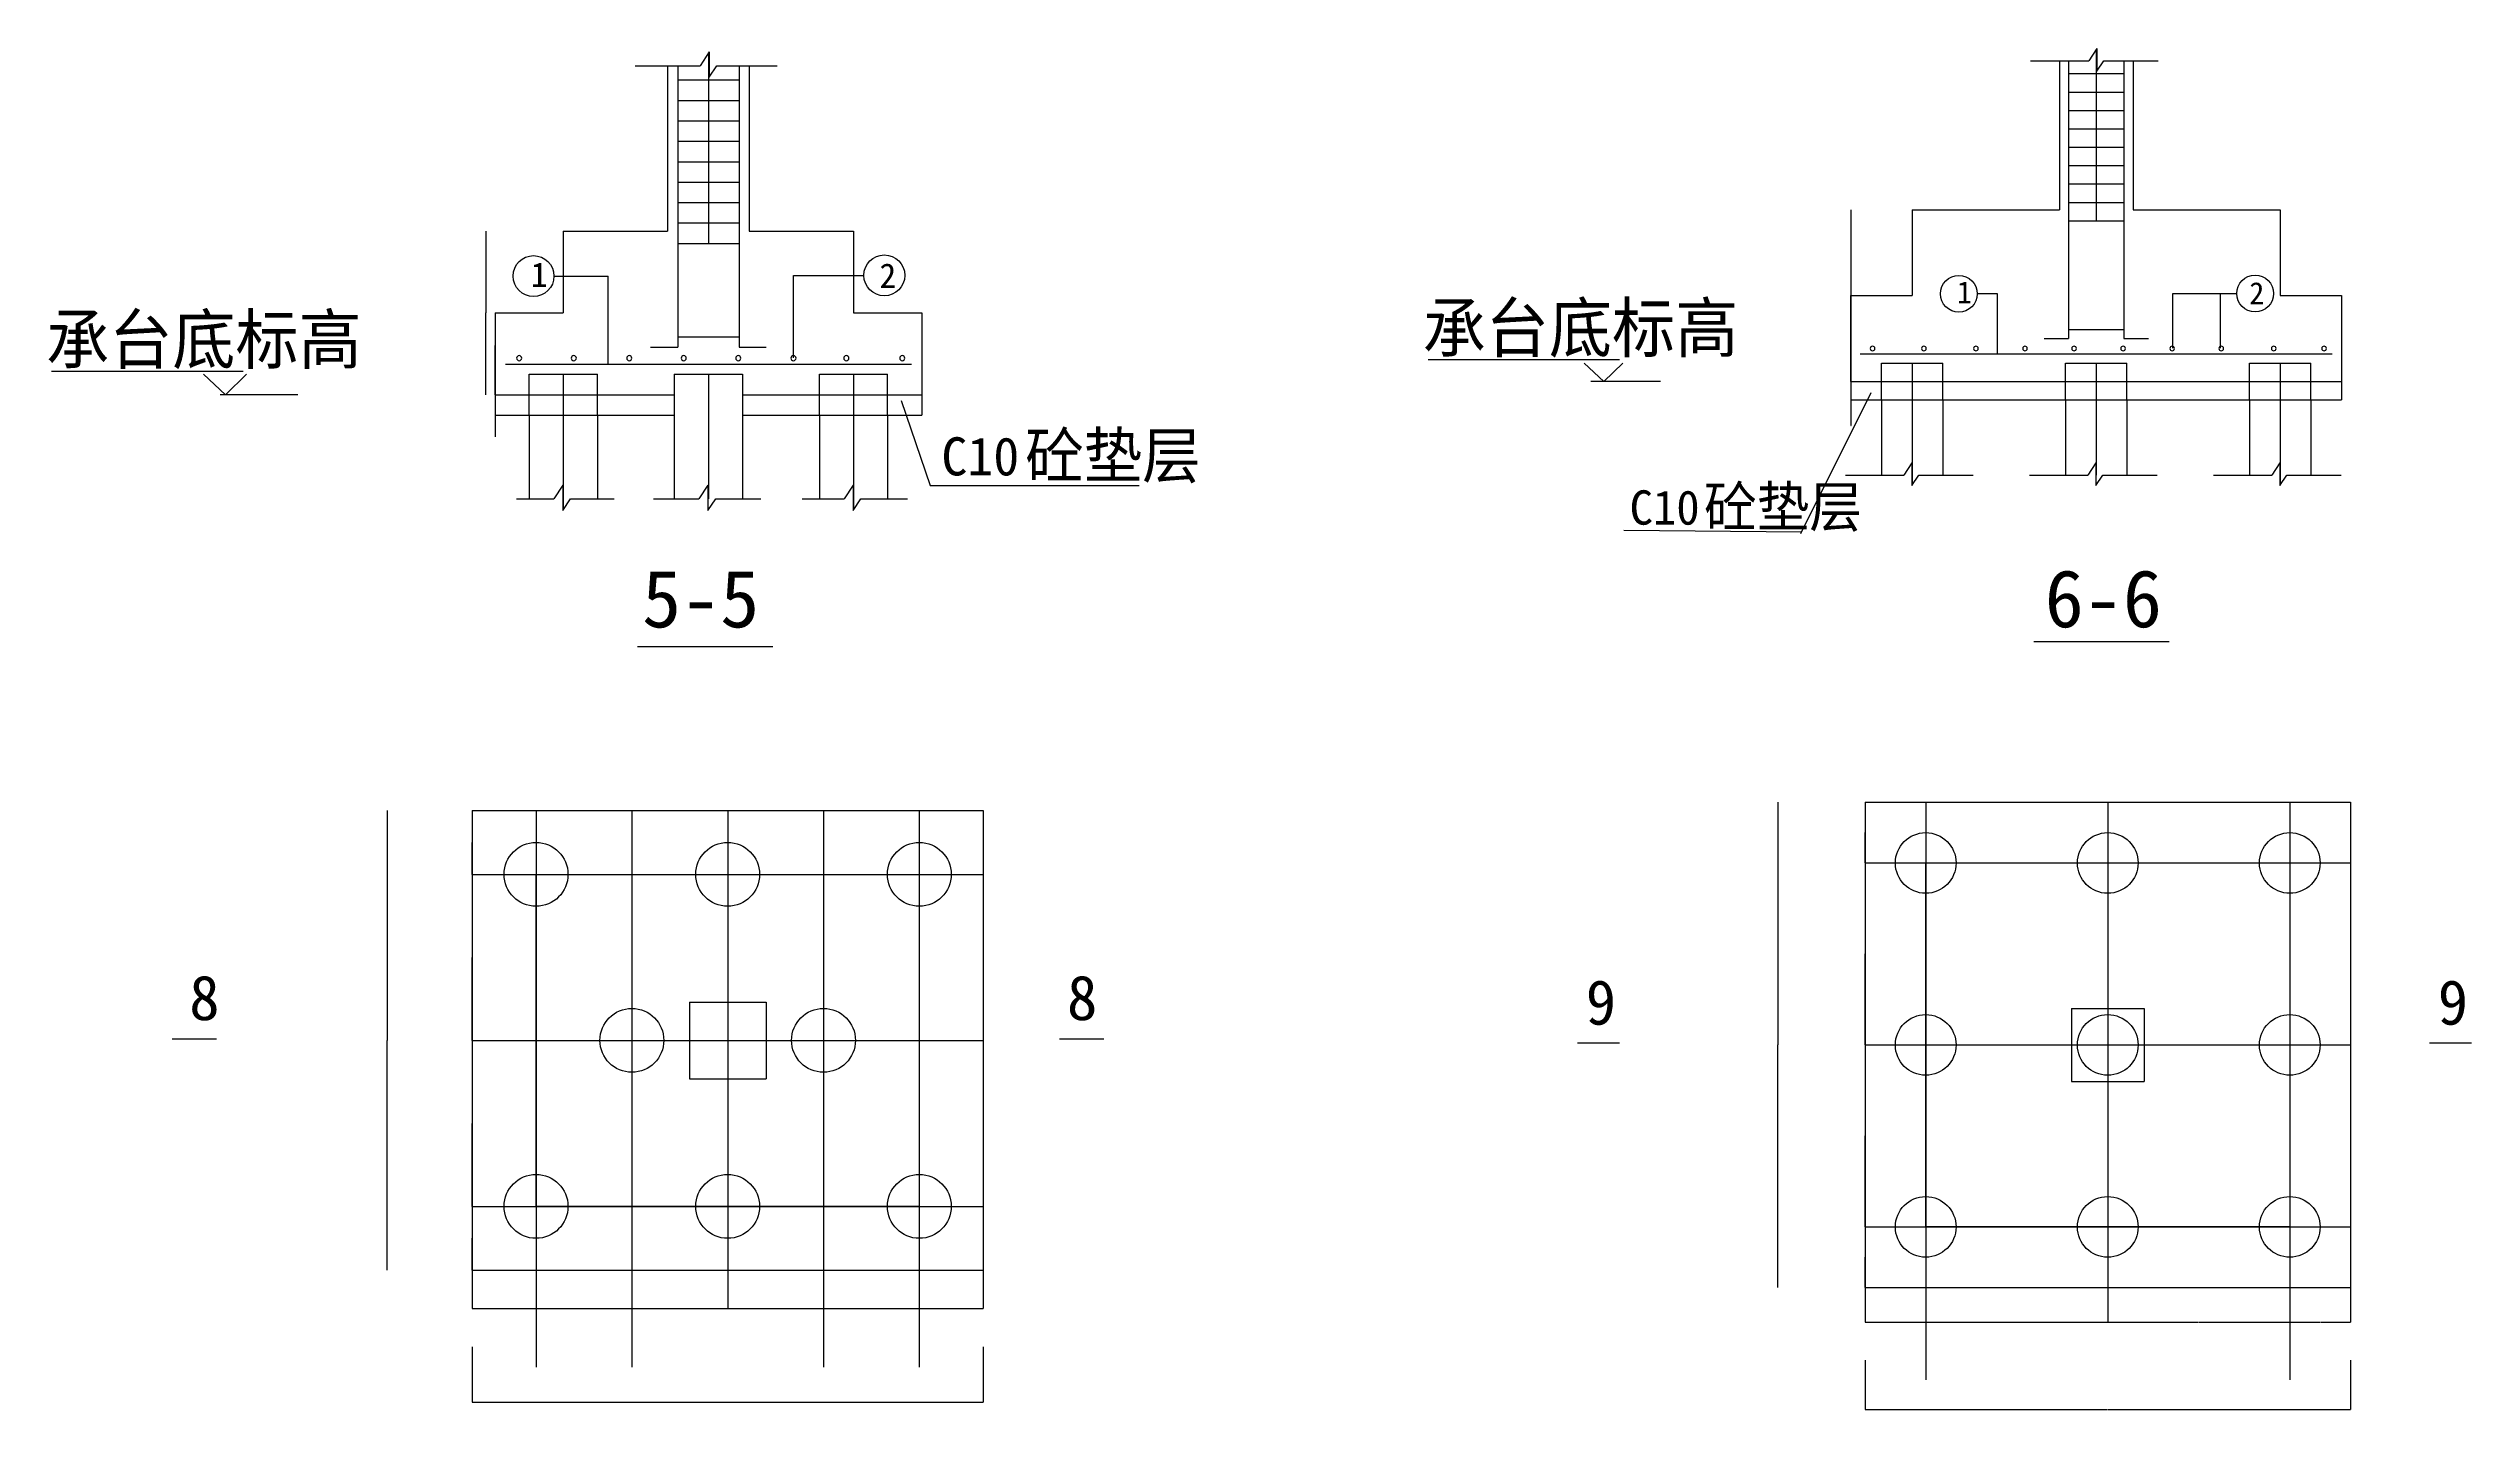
# Model space of a CAD drawing. Header units: metres. Extents: x 5647 to 71238, y 8406 to 50306.
# Drawn here: x 22479 to 41456, y 19057 to 29720 of the extents above; entities that cross this region are included whole.
import ezdxf

# ---------------------------------------------------------------- set-up
doc = ezdxf.new("R2010")
doc.units = ezdxf.units.M
for name, color, linetype in [('AXIS', 7, 'Continuous'), ('CCX', 7, 'Continuous'), ('HZ', 2, 'Continuous'), ('LI', 7, 'Continuous'), ('LIS', 2, 'Continuous'), ('LT', 7, 'Continuous'), ('LTX', 7, 'Continuous'), ('STEEL', 4, 'Continuous'), ('TXT', 7, 'Continuous'), ('ZU', 2, 'Continuous')]:
    doc.layers.add(name, color=color, linetype=linetype)
doc.dimstyles.get("Standard").update_dxf_attribs({"dimtxt": 2.5, "dimasz": 2.5, "dimexe": 1.25, "dimexo": 0.625, "dimtad": 1, "dimcen": 2.5, "dimazin": 3, "dimtfac": 1, "dimtmove": 0, "dimatfit": 3})

# ---------------------------------------------------------------- blocks, each defined once
blk = doc.blocks.new('_CLOSEDFILLED')
at = {"color": 0, "linetype": 'BYBLOCK'}
blk.add_solid([(-1, 0), (0, 0), (-1, 0)], dxfattribs=at)
blk = doc.blocks.new('*D1')
for p, q in [((36595.35, 27783.87), (36595.35, 27447.69)), ((36595.1, 27447.69), (36594.85, 27447.69)), ((36595.35, 27111.52), (36595.35, 27447.69)), ((36595.35, 27447.69), (36595.35, 27447.69)), ((36595.6, 27447.69), (36595.85, 27447.69))]:
    blk.add_line(p, q)
at = {"layer": 'Defpoints'}
for p in [(36595.35, 27783.87), (36595.35, 27447.69), (36595.35, 27111.52)]:
    blk.add_point(p, dxfattribs=at)
at = {"layer": 'CCX', "xscale": 0.25, "yscale": 0.25}
blk.add_blockref('_CLOSEDFILLED', (36595.35, 27447.69), dxfattribs=at)
at = {"layer": 'CCX', "xscale": 0.25, "yscale": 0.25, "rotation": 180}
blk.add_blockref('_CLOSEDFILLED', (36595.35, 27447.69), dxfattribs=at)
at = {"layer": 'CCX', "insert": (36595.35, 27448.815), "char_height": 1, "attachment_point": 5}
blk.add_mtext('H1', dxfattribs=at)
blk = doc.blocks.new('*D2')
for p, q in [((36595.1, 27508.79), (36594.85, 27508.79)), ((36595.35, 27255.59), (36595.35, 27508.79)), ((36595.35, 27327.63), (36595.35, 27508.79)), ((36595.35, 27508.79), (36595.35, 27508.79)), ((36595.6, 27508.79), (36595.85, 27508.79))]:
    blk.add_line(p, q)
at = {"layer": 'Defpoints'}
for p in [(36595.35, 27508.79), (36595.35, 27327.63), (36595.35, 27255.59)]:
    blk.add_point(p, dxfattribs=at)
at = {"layer": 'CCX', "xscale": 0.25, "yscale": 0.25}
blk.add_blockref('_CLOSEDFILLED', (36595.35, 27508.79), dxfattribs=at)
at = {"layer": 'CCX', "xscale": 0.25, "yscale": 0.25, "rotation": 180}
blk.add_blockref('_CLOSEDFILLED', (36595.35, 27508.79), dxfattribs=at)
at = {"layer": 'CCX', "insert": (36595.35, 27509.915), "char_height": 1, "attachment_point": 5}
blk.add_mtext('40', dxfattribs=at)
blk = doc.blocks.new('*D3')
for p, q in [((36595.1, 27196.26), (36594.85, 27196.26)), ((36595.35, 27255.59), (36595.35, 27196.26)), ((36595.35, 27111.52), (36595.35, 27196.26)), ((36595.35, 27196.26), (36595.35, 27196.26)), ((36595.6, 27196.26), (36595.85, 27196.26))]:
    blk.add_line(p, q)
at = {"layer": 'Defpoints'}
for p in [(36595.35, 27255.59), (36595.35, 27196.26), (36595.35, 27111.52)]:
    blk.add_point(p, dxfattribs=at)
at = {"layer": 'CCX', "xscale": 0.25, "yscale": 0.25}
blk.add_blockref('_CLOSEDFILLED', (36595.35, 27196.26), dxfattribs=at)
at = {"layer": 'CCX', "xscale": 0.25, "yscale": 0.25, "rotation": 180}
blk.add_blockref('_CLOSEDFILLED', (36595.35, 27196.26), dxfattribs=at)
at = {"layer": 'CCX', "insert": (36595.35, 27197.385), "char_height": 1, "attachment_point": 5}
blk.add_mtext('100', dxfattribs=at)
blk = doc.blocks.new('*D4')
for p, q in [((36595.35, 27111.52), (36595.35, 26765.89)), ((36595.35, 26967.44), (36595.35, 26765.89)), ((36595.1, 26765.89), (36594.85, 26765.89)), ((36595.35, 26765.89), (36595.35, 26765.89)), ((36595.6, 26765.89), (36595.85, 26765.89))]:
    blk.add_line(p, q)
at = {"layer": 'Defpoints'}
for p in [(36595.35, 27111.52), (36595.35, 26967.44), (36595.35, 26765.89)]:
    blk.add_point(p, dxfattribs=at)
at = {"layer": 'CCX', "xscale": 0.25, "yscale": 0.25}
blk.add_blockref('_CLOSEDFILLED', (36595.35, 26765.89), dxfattribs=at)
at = {"layer": 'CCX', "xscale": 0.25, "yscale": 0.25, "rotation": 180}
blk.add_blockref('_CLOSEDFILLED', (36595.35, 26765.89), dxfattribs=at)
at = {"layer": 'CCX', "insert": (36595.35, 26767.015), "char_height": 1, "attachment_point": 5}
blk.add_mtext('80', dxfattribs=at)
blk = doc.blocks.new('*D5')
for p, q in [((36595.35, 28456.22), (36595.35, 27783.87)), ((36595.1, 27783.87), (36594.85, 27783.87)), ((36595.35, 27111.52), (36595.35, 27783.87)), ((36595.35, 27783.87), (36595.35, 27783.87)), ((36595.6, 27783.87), (36595.85, 27783.87))]:
    blk.add_line(p, q)
at = {"layer": 'Defpoints'}
for p in [(36595.35, 28456.22), (36595.35, 27783.87), (36595.35, 27111.52)]:
    blk.add_point(p, dxfattribs=at)
at = {"layer": 'CCX', "xscale": 0.25, "yscale": 0.25}
blk.add_blockref('_CLOSEDFILLED', (36595.35, 27783.87), dxfattribs=at)
at = {"layer": 'CCX', "xscale": 0.25, "yscale": 0.25, "rotation": 180}
blk.add_blockref('_CLOSEDFILLED', (36595.35, 27783.87), dxfattribs=at)
at = {"layer": 'CCX', "insert": (36595.35, 27784.995), "char_height": 1, "attachment_point": 5}
blk.add_mtext('H', dxfattribs=at)
blk = doc.blocks.new('*D45')
for p, q in [((25797.61, 20648.36), (25797.61, 20398.23)), ((25797.36, 20398.23), (25797.11, 20398.23)), ((25797.61, 20148.1), (25797.61, 20398.23)), ((25797.61, 20398.23), (25797.61, 20398.23)), ((25797.86, 20398.23), (25798.11, 20398.23))]:
    blk.add_line(p, q)
at = {"layer": 'Defpoints'}
for p in [(25797.61, 20648.36), (25797.61, 20398.23), (25797.61, 20148.1)]:
    blk.add_point(p, dxfattribs=at)
at = {"layer": 'CCX', "xscale": 0.25, "yscale": 0.25}
blk.add_blockref('_CLOSEDFILLED', (25797.61, 20398.23), dxfattribs=at)
at = {"layer": 'CCX', "xscale": 0.25, "yscale": 0.25, "rotation": 180}
blk.add_blockref('_CLOSEDFILLED', (25797.61, 20398.23), dxfattribs=at)
at = {"layer": 'CCX', "insert": (25797.61, 20399.355), "char_height": 1, "attachment_point": 5}
blk.add_mtext('350', dxfattribs=at)
blk = doc.blocks.new('*D46')
for p, q in [((25797.61, 21949.03), (25797.61, 21298.69)), ((25797.36, 21298.69), (25797.11, 21298.69)), ((25797.61, 20648.36), (25797.61, 21298.69)), ((25797.61, 21298.69), (25797.61, 21298.69)), ((25797.86, 21298.69), (25798.11, 21298.69))]:
    blk.add_line(p, q)
at = {"layer": 'Defpoints'}
for p in [(25797.61, 21949.03), (25797.61, 21298.69), (25797.61, 20648.36)]:
    blk.add_point(p, dxfattribs=at)
at = {"layer": 'CCX', "xscale": 0.25, "yscale": 0.25}
blk.add_blockref('_CLOSEDFILLED', (25797.61, 21298.69), dxfattribs=at)
at = {"layer": 'CCX', "xscale": 0.25, "yscale": 0.25, "rotation": 180}
blk.add_blockref('_CLOSEDFILLED', (25797.61, 21298.69), dxfattribs=at)
at = {"layer": 'CCX', "insert": (25797.61, 21299.815), "char_height": 1, "attachment_point": 5}
blk.add_mtext('1050', dxfattribs=at)
blk = doc.blocks.new('*D52')
for p, q in [((28549.04, 20148.1), (28549.04, 19848.25)), ((29299.43, 20148.1), (29299.43, 19848.25)), ((28549.29, 19848.25), (28922.735, 19848.25)), ((28925.735, 19848.25), (29299.18, 19848.25))]:
    blk.add_line(p, q)
at = {"layer": 'Defpoints'}
for p in [(28549.04, 20148.1), (29299.43, 20148.1), (28549.04, 19848.25)]:
    blk.add_point(p, dxfattribs=at)
at = {"layer": 'CCX', "xscale": 0.25, "yscale": 0.25, "rotation": 180}
blk.add_blockref('_CLOSEDFILLED', (28549.04, 19848.25), dxfattribs=at)
at = {"layer": 'CCX', "xscale": 0.25, "yscale": 0.25}
blk.add_blockref('_CLOSEDFILLED', (29299.43, 19848.25), dxfattribs=at)
at = {"layer": 'CCX', "insert": (28924.235, 19848.25), "char_height": 1, "attachment_point": 5}
blk.add_mtext('600', dxfattribs=at)
blk = doc.blocks.new('*D53')
for p, q in [((27798.65, 20148.1), (27798.65, 19848.25)), ((28549.04, 20148.1), (28549.04, 19848.25)), ((27798.9, 19848.25), (28172.345, 19848.25)), ((28175.345, 19848.25), (28548.79, 19848.25))]:
    blk.add_line(p, q)
at = {"layer": 'Defpoints'}
for p in [(27798.65, 20148.1), (28549.04, 20148.1), (27798.65, 19848.25)]:
    blk.add_point(p, dxfattribs=at)
at = {"layer": 'CCX', "xscale": 0.25, "yscale": 0.25, "rotation": 180}
blk.add_blockref('_CLOSEDFILLED', (27798.65, 19848.25), dxfattribs=at)
at = {"layer": 'CCX', "xscale": 0.25, "yscale": 0.25}
blk.add_blockref('_CLOSEDFILLED', (28549.04, 19848.25), dxfattribs=at)
at = {"layer": 'CCX', "insert": (28173.845, 19848.25), "char_height": 1, "attachment_point": 5}
blk.add_mtext('600', dxfattribs=at)
blk = doc.blocks.new('*D54')
for p, q in [((27048.26, 20148.1), (27048.26, 19848.25)), ((27798.65, 20148.1), (27798.65, 19848.25)), ((27048.51, 19848.25), (27421.955, 19848.25)), ((27424.955, 19848.25), (27798.4, 19848.25))]:
    blk.add_line(p, q)
at = {"layer": 'Defpoints'}
for p in [(27048.26, 20148.1), (27798.65, 20148.1), (27048.26, 19848.25)]:
    blk.add_point(p, dxfattribs=at)
at = {"layer": 'CCX', "xscale": 0.25, "yscale": 0.25, "rotation": 180}
blk.add_blockref('_CLOSEDFILLED', (27048.26, 19848.25), dxfattribs=at)
at = {"layer": 'CCX', "xscale": 0.25, "yscale": 0.25}
blk.add_blockref('_CLOSEDFILLED', (27798.65, 19848.25), dxfattribs=at)
at = {"layer": 'CCX', "insert": (27423.455, 19848.25), "char_height": 1, "attachment_point": 5}
blk.add_mtext('600', dxfattribs=at)
blk = doc.blocks.new('*D55')
for p, q in [((26297.87, 20148.1), (26297.87, 19848.25)), ((27048.26, 20148.1), (27048.26, 19848.25)), ((26298.12, 19848.25), (26671.565, 19848.25)), ((26674.565, 19848.25), (27048.01, 19848.25))]:
    blk.add_line(p, q)
at = {"layer": 'Defpoints'}
for p in [(26297.87, 20148.1), (27048.26, 20148.1), (26297.87, 19848.25)]:
    blk.add_point(p, dxfattribs=at)
at = {"layer": 'CCX', "xscale": 0.25, "yscale": 0.25, "rotation": 180}
blk.add_blockref('_CLOSEDFILLED', (26297.87, 19848.25), dxfattribs=at)
at = {"layer": 'CCX', "xscale": 0.25, "yscale": 0.25}
blk.add_blockref('_CLOSEDFILLED', (27048.26, 19848.25), dxfattribs=at)
at = {"layer": 'CCX', "insert": (26673.065, 19848.25), "char_height": 1, "attachment_point": 5}
blk.add_mtext('600', dxfattribs=at)
blk = doc.blocks.new('*D56')
for p, q in [((29299.43, 20148.1), (29299.43, 19848.25)), ((29799.69, 20148.1), (29799.69, 19848.25)), ((29299.68, 19848.25), (29548.06, 19848.25)), ((29551.06, 19848.25), (29799.44, 19848.25))]:
    blk.add_line(p, q)
at = {"layer": 'Defpoints'}
for p in [(29299.43, 20148.1), (29799.69, 20148.1), (29299.43, 19848.25)]:
    blk.add_point(p, dxfattribs=at)
at = {"layer": 'CCX', "xscale": 0.25, "yscale": 0.25, "rotation": 180}
blk.add_blockref('_CLOSEDFILLED', (29299.43, 19848.25), dxfattribs=at)
at = {"layer": 'CCX', "xscale": 0.25, "yscale": 0.25}
blk.add_blockref('_CLOSEDFILLED', (29799.69, 19848.25), dxfattribs=at)
at = {"layer": 'CCX', "insert": (29549.56, 19848.25), "char_height": 1, "attachment_point": 5}
blk.add_mtext('350', dxfattribs=at)
blk = doc.blocks.new('*D57')
for p, q in [((25797.61, 20148.1), (25797.61, 19848.25)), ((26297.87, 20148.1), (26297.87, 19848.25)), ((25797.86, 19848.25), (26046.24, 19848.25)), ((26049.24, 19848.25), (26297.62, 19848.25))]:
    blk.add_line(p, q)
at = {"layer": 'Defpoints'}
for p in [(25797.61, 20148.1), (26297.87, 20148.1), (25797.61, 19848.25)]:
    blk.add_point(p, dxfattribs=at)
at = {"layer": 'CCX', "xscale": 0.25, "yscale": 0.25, "rotation": 180}
blk.add_blockref('_CLOSEDFILLED', (25797.61, 19848.25), dxfattribs=at)
at = {"layer": 'CCX', "xscale": 0.25, "yscale": 0.25}
blk.add_blockref('_CLOSEDFILLED', (26297.87, 19848.25), dxfattribs=at)
at = {"layer": 'CCX', "insert": (26047.74, 19848.25), "char_height": 1, "attachment_point": 5}
blk.add_mtext('350', dxfattribs=at)
blk = doc.blocks.new('*D63')
for p, q in [((25797.61, 23249.7), (25797.61, 22599.37)), ((25797.36, 22599.37), (25797.11, 22599.37)), ((25797.61, 21949.03), (25797.61, 22599.37)), ((25797.61, 22599.37), (25797.61, 22599.37)), ((25797.86, 22599.37), (25798.11, 22599.37))]:
    blk.add_line(p, q)
at = {"layer": 'Defpoints'}
for p in [(25797.61, 23249.7), (25797.61, 22599.37), (25797.61, 21949.03)]:
    blk.add_point(p, dxfattribs=at)
at = {"layer": 'CCX', "xscale": 0.25, "yscale": 0.25}
blk.add_blockref('_CLOSEDFILLED', (25797.61, 22599.37), dxfattribs=at)
at = {"layer": 'CCX', "xscale": 0.25, "yscale": 0.25, "rotation": 180}
blk.add_blockref('_CLOSEDFILLED', (25797.61, 22599.37), dxfattribs=at)
at = {"layer": 'CCX', "insert": (25797.61, 22600.495), "char_height": 1, "attachment_point": 5}
blk.add_mtext('1050', dxfattribs=at)
blk = doc.blocks.new('*D64')
for p, q in [((25797.61, 23749.96), (25797.61, 23499.83)), ((25797.36, 23499.83), (25797.11, 23499.83)), ((25797.61, 23249.7), (25797.61, 23499.83)), ((25797.61, 23499.83), (25797.61, 23499.83)), ((25797.86, 23499.83), (25798.11, 23499.83))]:
    blk.add_line(p, q)
at = {"layer": 'Defpoints'}
for p in [(25797.61, 23749.96), (25797.61, 23499.83), (25797.61, 23249.7)]:
    blk.add_point(p, dxfattribs=at)
at = {"layer": 'CCX', "xscale": 0.25, "yscale": 0.25}
blk.add_blockref('_CLOSEDFILLED', (25797.61, 23499.83), dxfattribs=at)
at = {"layer": 'CCX', "xscale": 0.25, "yscale": 0.25, "rotation": 180}
blk.add_blockref('_CLOSEDFILLED', (25797.61, 23499.83), dxfattribs=at)
at = {"layer": 'CCX', "insert": (25797.61, 23500.955), "char_height": 1, "attachment_point": 5}
blk.add_mtext('350', dxfattribs=at)
blk = doc.blocks.new('*D81')
for p, q in [((36705.54, 20487.51), (36705.54, 20249.89)), ((36705.29, 20249.89), (36705.04, 20249.89)), ((36705.54, 20012.27), (36705.54, 20249.89)), ((36705.54, 20249.89), (36705.54, 20249.89)), ((36705.79, 20249.89), (36706.04, 20249.89))]:
    blk.add_line(p, q)
at = {"layer": 'Defpoints'}
for p in [(36705.54, 20487.51), (36705.54, 20249.89), (36705.54, 20012.27)]:
    blk.add_point(p, dxfattribs=at)
at = {"layer": 'CCX', "xscale": 0.25, "yscale": 0.25}
blk.add_blockref('_CLOSEDFILLED', (36705.54, 20249.89), dxfattribs=at)
at = {"layer": 'CCX', "xscale": 0.25, "yscale": 0.25, "rotation": 180}
blk.add_blockref('_CLOSEDFILLED', (36705.54, 20249.89), dxfattribs=at)
at = {"layer": 'CCX', "insert": (36705.54, 20251.015), "char_height": 1, "attachment_point": 5}
blk.add_mtext('350', dxfattribs=at)
blk = doc.blocks.new('*D82')
for p, q in [((38606.52, 20012.27), (38606.52, 19742.41)), ((40032.26, 20012.27), (40032.26, 19742.41)), ((38606.77, 19742.41), (39317.39, 19742.41)), ((39321.39, 19742.41), (40032.01, 19742.41))]:
    blk.add_line(p, q)
at = {"layer": 'Defpoints'}
for p in [(38606.52, 20012.27), (40032.26, 20012.27), (38606.52, 19742.41)]:
    blk.add_point(p, dxfattribs=at)
at = {"layer": 'CCX', "xscale": 0.25, "yscale": 0.25, "rotation": 180}
blk.add_blockref('_CLOSEDFILLED', (38606.52, 19742.41), dxfattribs=at)
at = {"layer": 'CCX', "xscale": 0.25, "yscale": 0.25}
blk.add_blockref('_CLOSEDFILLED', (40032.26, 19742.41), dxfattribs=at)
at = {"layer": 'CCX', "insert": (39319.39, 19742.41), "char_height": 1, "attachment_point": 5}
blk.add_mtext('1200', dxfattribs=at)
blk = doc.blocks.new('*D83')
for p, q in [((36705.54, 20012.27), (36705.54, 19742.41)), ((37180.78, 20012.27), (37180.78, 19742.41)), ((36705.79, 19742.41), (36941.66, 19742.41)), ((36944.66, 19742.41), (37180.53, 19742.41))]:
    blk.add_line(p, q)
at = {"layer": 'Defpoints'}
for p in [(36705.54, 20012.27), (37180.78, 20012.27), (36705.54, 19742.41)]:
    blk.add_point(p, dxfattribs=at)
at = {"layer": 'CCX', "xscale": 0.25, "yscale": 0.25, "rotation": 180}
blk.add_blockref('_CLOSEDFILLED', (36705.54, 19742.41), dxfattribs=at)
at = {"layer": 'CCX', "xscale": 0.25, "yscale": 0.25}
blk.add_blockref('_CLOSEDFILLED', (37180.78, 19742.41), dxfattribs=at)
at = {"layer": 'CCX', "insert": (36943.16, 19742.41), "char_height": 1, "attachment_point": 5}
blk.add_mtext('350', dxfattribs=at)
blk = doc.blocks.new('*D84')
for p, q in [((37180.78, 20012.27), (37180.78, 19742.41)), ((38606.52, 20012.27), (38606.52, 19742.41)), ((37181.03, 19742.41), (37891.65, 19742.41)), ((37895.65, 19742.41), (38606.27, 19742.41))]:
    blk.add_line(p, q)
at = {"layer": 'Defpoints'}
for p in [(37180.78, 20012.27), (38606.52, 20012.27), (37180.78, 19742.41)]:
    blk.add_point(p, dxfattribs=at)
at = {"layer": 'CCX', "xscale": 0.25, "yscale": 0.25, "rotation": 180}
blk.add_blockref('_CLOSEDFILLED', (37180.78, 19742.41), dxfattribs=at)
at = {"layer": 'CCX', "xscale": 0.25, "yscale": 0.25}
blk.add_blockref('_CLOSEDFILLED', (38606.52, 19742.41), dxfattribs=at)
at = {"layer": 'CCX', "insert": (37893.65, 19742.41), "char_height": 1, "attachment_point": 5}
blk.add_mtext('1200', dxfattribs=at)
blk = doc.blocks.new('*D85')
for p, q in [((40032.26, 20012.27), (40032.26, 19742.41)), ((40507.51, 20012.27), (40507.51, 19742.41)), ((40032.51, 19742.41), (40268.385, 19742.41)), ((40271.385, 19742.41), (40507.26, 19742.41))]:
    blk.add_line(p, q)
at = {"layer": 'Defpoints'}
for p in [(40032.26, 20012.27), (40507.51, 20012.27), (40032.26, 19742.41)]:
    blk.add_point(p, dxfattribs=at)
at = {"layer": 'CCX', "xscale": 0.25, "yscale": 0.25, "rotation": 180}
blk.add_blockref('_CLOSEDFILLED', (40032.26, 19742.41), dxfattribs=at)
at = {"layer": 'CCX', "xscale": 0.25, "yscale": 0.25}
blk.add_blockref('_CLOSEDFILLED', (40507.51, 19742.41), dxfattribs=at)
at = {"layer": 'CCX', "insert": (40269.885, 19742.41), "char_height": 1, "attachment_point": 5}
blk.add_mtext('350', dxfattribs=at)
blk = doc.blocks.new('*D86')
for p, q in [((36705.54, 23338.99), (36705.54, 22626.12)), ((36705.29, 22626.12), (36705.04, 22626.12)), ((36705.54, 21913.25), (36705.54, 22626.12)), ((36705.54, 22626.12), (36705.54, 22626.12)), ((36705.79, 22626.12), (36706.04, 22626.12))]:
    blk.add_line(p, q)
at = {"layer": 'Defpoints'}
for p in [(36705.54, 23338.99), (36705.54, 22626.12), (36705.54, 21913.25)]:
    blk.add_point(p, dxfattribs=at)
at = {"layer": 'CCX', "xscale": 0.25, "yscale": 0.25}
blk.add_blockref('_CLOSEDFILLED', (36705.54, 22626.12), dxfattribs=at)
at = {"layer": 'CCX', "xscale": 0.25, "yscale": 0.25, "rotation": 180}
blk.add_blockref('_CLOSEDFILLED', (36705.54, 22626.12), dxfattribs=at)
at = {"layer": 'CCX', "insert": (36705.54, 22627.245), "char_height": 1, "attachment_point": 5}
blk.add_mtext('1200', dxfattribs=at)
blk = doc.blocks.new('*D87')
for p, q in [((36705.54, 21913.25), (36705.54, 21200.38)), ((36705.29, 21200.38), (36705.04, 21200.38)), ((36705.54, 20487.51), (36705.54, 21200.38)), ((36705.54, 21200.38), (36705.54, 21200.38)), ((36705.79, 21200.38), (36706.04, 21200.38))]:
    blk.add_line(p, q)
at = {"layer": 'Defpoints'}
for p in [(36705.54, 21913.25), (36705.54, 21200.38), (36705.54, 20487.51)]:
    blk.add_point(p, dxfattribs=at)
at = {"layer": 'CCX', "xscale": 0.25, "yscale": 0.25}
blk.add_blockref('_CLOSEDFILLED', (36705.54, 21200.38), dxfattribs=at)
at = {"layer": 'CCX', "xscale": 0.25, "yscale": 0.25, "rotation": 180}
blk.add_blockref('_CLOSEDFILLED', (36705.54, 21200.38), dxfattribs=at)
at = {"layer": 'CCX', "insert": (36705.54, 21201.505), "char_height": 1, "attachment_point": 5}
blk.add_mtext('1200', dxfattribs=at)
blk = doc.blocks.new('*D88')
for p, q in [((36705.54, 23814.24), (36705.54, 23576.61)), ((36705.29, 23576.61), (36705.04, 23576.61)), ((36705.54, 23338.99), (36705.54, 23576.61)), ((36705.54, 23576.61), (36705.54, 23576.61)), ((36705.79, 23576.61), (36706.04, 23576.61))]:
    blk.add_line(p, q)
at = {"layer": 'Defpoints'}
for p in [(36705.54, 23814.24), (36705.54, 23576.61), (36705.54, 23338.99)]:
    blk.add_point(p, dxfattribs=at)
at = {"layer": 'CCX', "xscale": 0.25, "yscale": 0.25}
blk.add_blockref('_CLOSEDFILLED', (36705.54, 23576.61), dxfattribs=at)
at = {"layer": 'CCX', "xscale": 0.25, "yscale": 0.25, "rotation": 180}
blk.add_blockref('_CLOSEDFILLED', (36705.54, 23576.61), dxfattribs=at)
at = {"layer": 'CCX', "insert": (36705.54, 23577.735), "char_height": 1, "attachment_point": 5}
blk.add_mtext('350', dxfattribs=at)
blk = doc.blocks.new('*D89')
for p, q in [((25904.13, 28288.17), (25904.13, 27647.84)), ((25903.88, 27647.84), (25903.63, 27647.84)), ((25904.13, 27007.51), (25904.13, 27647.84)), ((25904.13, 27647.84), (25904.13, 27647.84)), ((25904.38, 27647.84), (25904.63, 27647.84))]:
    blk.add_line(p, q)
at = {"layer": 'Defpoints'}
for p in [(25904.13, 28288.17), (25904.13, 27647.84), (25904.13, 27007.51)]:
    blk.add_point(p, dxfattribs=at)
at = {"layer": 'CCX', "xscale": 0.25, "yscale": 0.25}
blk.add_blockref('_CLOSEDFILLED', (25904.13, 27647.84), dxfattribs=at)
at = {"layer": 'CCX', "xscale": 0.25, "yscale": 0.25, "rotation": 180}
blk.add_blockref('_CLOSEDFILLED', (25904.13, 27647.84), dxfattribs=at)
at = {"layer": 'CCX', "insert": (25904.13, 27648.965), "char_height": 1, "attachment_point": 5}
blk.add_mtext('H', dxfattribs=at)
blk = doc.blocks.new('*D90')
for p, q in [((25977.45, 27647.84), (25977.45, 27327.67)), ((25977.2, 27327.67), (25976.95, 27327.67)), ((25977.45, 27007.51), (25977.45, 27327.67)), ((25977.45, 27327.67), (25977.45, 27327.67)), ((25977.7, 27327.67), (25977.95, 27327.67))]:
    blk.add_line(p, q)
at = {"layer": 'Defpoints'}
for p in [(25977.45, 27647.84), (25977.45, 27327.67), (25977.45, 27007.51)]:
    blk.add_point(p, dxfattribs=at)
at = {"layer": 'CCX', "xscale": 0.25, "yscale": 0.25}
blk.add_blockref('_CLOSEDFILLED', (25977.45, 27327.67), dxfattribs=at)
at = {"layer": 'CCX', "xscale": 0.25, "yscale": 0.25, "rotation": 180}
blk.add_blockref('_CLOSEDFILLED', (25977.45, 27327.67), dxfattribs=at)
at = {"layer": 'CCX', "insert": (25977.45, 27328.795), "char_height": 1, "attachment_point": 5}
blk.add_mtext('H1', dxfattribs=at)
blk = doc.blocks.new('*D91')
for p, q in [((25977.45, 27167.59), (25977.45, 27101.67)), ((25977.2, 27101.67), (25976.95, 27101.67)), ((25977.45, 27007.51), (25977.45, 27101.67)), ((25977.45, 27101.67), (25977.45, 27101.67)), ((25977.7, 27101.67), (25977.95, 27101.67))]:
    blk.add_line(p, q)
at = {"layer": 'Defpoints'}
for p in [(25977.45, 27167.59), (25977.45, 27101.67), (25977.45, 27007.51)]:
    blk.add_point(p, dxfattribs=at)
at = {"layer": 'CCX', "xscale": 0.25, "yscale": 0.25}
blk.add_blockref('_CLOSEDFILLED', (25977.45, 27101.67), dxfattribs=at)
at = {"layer": 'CCX', "xscale": 0.25, "yscale": 0.25, "rotation": 180}
blk.add_blockref('_CLOSEDFILLED', (25977.45, 27101.67), dxfattribs=at)
at = {"layer": 'CCX', "insert": (25977.45, 27102.795), "char_height": 1, "attachment_point": 5}
blk.add_mtext('100', dxfattribs=at)
blk = doc.blocks.new('*D92')
for p, q in [((25977.45, 27007.51), (25977.45, 26676.68)), ((25977.45, 26847.42), (25977.45, 26676.68)), ((25977.2, 26676.68), (25976.95, 26676.68)), ((25977.45, 26676.68), (25977.45, 26676.68)), ((25977.7, 26676.68), (25977.95, 26676.68))]:
    blk.add_line(p, q)
at = {"layer": 'Defpoints'}
for p in [(25977.45, 27007.51), (25977.45, 26847.42), (25977.45, 26676.68)]:
    blk.add_point(p, dxfattribs=at)
at = {"layer": 'CCX', "xscale": 0.25, "yscale": 0.25}
blk.add_blockref('_CLOSEDFILLED', (25977.45, 26676.68), dxfattribs=at)
at = {"layer": 'CCX', "xscale": 0.25, "yscale": 0.25, "rotation": 180}
blk.add_blockref('_CLOSEDFILLED', (25977.45, 26676.68), dxfattribs=at)
at = {"layer": 'CCX', "insert": (25977.45, 26677.805), "char_height": 1, "attachment_point": 5}
blk.add_mtext('80', dxfattribs=at)
blk = doc.blocks.new('*D93')
for p, q in [((25977.2, 27392.83), (25976.95, 27392.83)), ((25977.45, 27167.59), (25977.45, 27392.83)), ((25977.45, 27247.63), (25977.45, 27392.83)), ((25977.45, 27392.83), (25977.45, 27392.83)), ((25977.7, 27392.83), (25977.95, 27392.83))]:
    blk.add_line(p, q)
at = {"layer": 'Defpoints'}
for p in [(25977.45, 27392.83), (25977.45, 27247.63), (25977.45, 27167.59)]:
    blk.add_point(p, dxfattribs=at)
at = {"layer": 'CCX', "xscale": 0.25, "yscale": 0.25}
blk.add_blockref('_CLOSEDFILLED', (25977.45, 27392.83), dxfattribs=at)
at = {"layer": 'CCX', "xscale": 0.25, "yscale": 0.25, "rotation": 180}
blk.add_blockref('_CLOSEDFILLED', (25977.45, 27392.83), dxfattribs=at)
at = {"layer": 'CCX', "insert": (25977.45, 27393.955), "char_height": 1, "attachment_point": 5}
blk.add_mtext('40', dxfattribs=at)
blk = doc.blocks.new('*D127')
for p, q in [((25797.61, 19548.25), (25797.61, 19114.53)), ((29799.69, 19548.25), (29799.69, 19114.53)), ((25797.86, 19114.53), (27796.65, 19114.53)), ((27800.65, 19114.53), (29799.44, 19114.53))]:
    blk.add_line(p, q)
at = {"layer": 'Defpoints'}
for p in [(25797.61, 19548.25), (29799.69, 19548.25), (25797.61, 19114.53)]:
    blk.add_point(p, dxfattribs=at)
at = {"xscale": 0.25, "yscale": 0.25, "rotation": 180}
blk.add_blockref('_CLOSEDFILLED', (25797.61, 19114.53), dxfattribs=at)
at = {"xscale": 0.25, "yscale": 0.25}
blk.add_blockref('_CLOSEDFILLED', (29799.69, 19114.53), dxfattribs=at)
at = {"insert": (27798.65, 19114.53), "char_height": 1, "attachment_point": 5}
blk.add_mtext('3100', dxfattribs=at)
blk = doc.blocks.new('*D129')
for p, q in [((25131.32, 23749.96), (25131.32, 21949.03)), ((25131.07, 21949.03), (25130.82, 21949.03)), ((25131.32, 20148.1), (25131.32, 21949.03)), ((25131.32, 21949.03), (25131.32, 21949.03)), ((25131.57, 21949.03), (25131.82, 21949.03))]:
    blk.add_line(p, q)
at = {"layer": 'Defpoints'}
for p in [(25131.32, 23749.96), (25131.32, 21949.03), (25131.32, 20148.1)]:
    blk.add_point(p, dxfattribs=at)
at = {"xscale": 0.25, "yscale": 0.25}
blk.add_blockref('_CLOSEDFILLED', (25131.32, 21949.03), dxfattribs=at)
at = {"xscale": 0.25, "yscale": 0.25, "rotation": 180}
blk.add_blockref('_CLOSEDFILLED', (25131.32, 21949.03), dxfattribs=at)
at = {"insert": (25131.32, 21950.155), "char_height": 1, "attachment_point": 5}
blk.add_mtext('2800', dxfattribs=at)
blk = doc.blocks.new('*D130')
for p, q in [((36023.54, 23814.24), (36023.54, 21913.25)), ((36023.29, 21913.25), (36023.04, 21913.25)), ((36023.54, 20012.27), (36023.54, 21913.25)), ((36023.54, 21913.25), (36023.54, 21913.25)), ((36023.79, 21913.25), (36024.04, 21913.25))]:
    blk.add_line(p, q)
at = {"layer": 'Defpoints'}
for p in [(36023.54, 23814.24), (36023.54, 21913.25), (36023.54, 20012.27)]:
    blk.add_point(p, dxfattribs=at)
at = {"xscale": 0.25, "yscale": 0.25}
blk.add_blockref('_CLOSEDFILLED', (36023.54, 21913.25), dxfattribs=at)
at = {"xscale": 0.25, "yscale": 0.25, "rotation": 180}
blk.add_blockref('_CLOSEDFILLED', (36023.54, 21913.25), dxfattribs=at)
at = {"insert": (36023.54, 21914.375), "char_height": 1, "attachment_point": 5}
blk.add_mtext('3100', dxfattribs=at)
blk = doc.blocks.new('*D131')
for p, q in [((36705.54, 19442.41), (36705.54, 19057.34)), ((40507.51, 19442.41), (40507.51, 19057.34)), ((36705.79, 19057.34), (38604.525, 19057.34)), ((38608.525, 19057.34), (40507.26, 19057.34))]:
    blk.add_line(p, q)
at = {"layer": 'Defpoints'}
for p in [(36705.54, 19442.41), (40507.51, 19442.41), (36705.54, 19057.34)]:
    blk.add_point(p, dxfattribs=at)
at = {"xscale": 0.25, "yscale": 0.25, "rotation": 180}
blk.add_blockref('_CLOSEDFILLED', (36705.54, 19057.34), dxfattribs=at)
at = {"xscale": 0.25, "yscale": 0.25}
blk.add_blockref('_CLOSEDFILLED', (40507.51, 19057.34), dxfattribs=at)
at = {"insert": (38606.525, 19057.34), "char_height": 1, "attachment_point": 5}
blk.add_mtext('3100', dxfattribs=at)

msp = doc.modelspace()

# ---------------------------------------------------------------- linework, layer by layer
at = {"layer": 'AXIS'}
for p, q in [((27647.65, 29685.66), (27647.65, 28192.99)), ((38516.34, 29713.96), (38516.34, 28370.55)), ((26511.06, 27167.59), (26511.06, 26105.66)), ((27647.65, 27167.59), (27647.65, 26191.27)), ((28784.24, 27167.59), (28784.24, 26105.66)), ((37075.6, 27255.59), (37075.6, 26299.86)), ((38516.34, 27255.59), (38516.34, 26376.9)), ((39957.09, 27255.59), (39957.09, 26299.86)), ((26297.87, 23749.96), (26297.87, 19387.99)), ((27048.26, 23749.96), (27048.26, 19387.99)), ((27798.65, 23749.96), (27798.65, 20148.1)), ((28549.04, 23749.96), (28549.04, 19387.99)), ((29299.43, 23749.96), (29299.43, 19387.99)), ((37180.78, 23814.24), (37180.78, 19290.17)), ((38606.52, 23814.24), (38606.52, 20012.27)), ((40032.26, 23814.24), (40032.26, 19290.17)), ((25797.61, 23249.7), (29799.69, 23249.7)), ((36705.54, 23338.99), (40507.51, 23338.99)), ((25797.61, 21949.03), (29799.69, 21949.03)), ((36705.54, 21913.25), (40507.51, 21913.25)), ((25797.61, 20648.36), (29799.69, 20648.36)), ((36705.54, 20487.51), (40507.51, 20487.51))]:
    msp.add_line(p, q, dxfattribs=at)
at = {"layer": 'LI'}
for centre, radius in [((37180.78, 23338.99), 237.62), ((38606.52, 23338.99), 237.62), ((40032.26, 23338.99), 237.62), ((26297.87, 23249.7), 250.13), ((27798.65, 23249.7), 250.13), ((29299.43, 23249.7), 250.13), ((27048.26, 21949.03), 250.13), ((28549.04, 21949.03), 250.13), ((37180.78, 21913.25), 237.62), ((38606.52, 21913.25), 237.62), ((40032.26, 21913.25), 237.62), ((26297.87, 20648.36), 250.13), ((27798.65, 20648.36), 250.13), ((29299.43, 20648.36), 250.13), ((37180.78, 20487.51), 237.62), ((38606.52, 20487.51), 237.62), ((40032.26, 20487.51), 237.62)]:
    msp.add_circle(centre, radius, dxfattribs=at)
at = {"layer": 'LIS'}
for p, q in [((38228.19, 29623.19), (38228.19, 28456.22)), ((38804.49, 29623.19), (38804.49, 28456.22)), ((27327.48, 29584.81), (27327.48, 28288.17)), ((27967.81, 29584.81), (27967.81, 28288.17)), ((26511.06, 28288.17), (26511.06, 27647.84)), ((26511.06, 28288.17), (27327.48, 28288.17)), ((27967.81, 28288.17), (28784.24, 28288.17)), ((28784.24, 28288.17), (28784.24, 27647.84)), ((37075.6, 28456.22), (37075.6, 27783.87)), ((37075.6, 28456.22), (38228.19, 28456.22)), ((38804.49, 28456.22), (39957.09, 28456.22)), ((39957.09, 28456.22), (39957.09, 27783.87)), ((36595.35, 27783.87), (37075.6, 27783.87)), ((36595.35, 27783.87), (36595.35, 26967.44)), ((39957.09, 27783.87), (40437.34, 27783.87)), ((40437.34, 27783.87), (40437.34, 26967.44)), ((25977.45, 27647.84), (25977.45, 26847.42)), ((25977.45, 27647.84), (26511.06, 27647.84)), ((28784.24, 27647.84), (29317.85, 27647.84)), ((29317.85, 27647.84), (29317.85, 26847.42)), ((27380.84, 27167.59), (27380.84, 26191.27)), ((27380.84, 27167.59), (27914.45, 27167.59)), ((27914.45, 27167.59), (27914.45, 26191.27)), ((25977.45, 27007.51), (27380.84, 27007.51)), ((27914.45, 27007.51), (29317.85, 27007.51)), ((36595.35, 27111.52), (40437.34, 27111.52)), ((36595.35, 26967.44), (40437.34, 26967.44)), ((25977.45, 26847.42), (27380.84, 26847.42)), ((27914.45, 26847.42), (29317.85, 26847.42)), ((25797.61, 23749.96), (25797.61, 20148.1)), ((25797.61, 23749.96), (29799.69, 23749.96)), ((29799.69, 23749.96), (29799.69, 20148.1)), ((36705.54, 23814.24), (36705.54, 20012.27)), ((36705.54, 23814.24), (40507.51, 23814.24)), ((40507.51, 23814.24), (40507.51, 20012.27)), ((26297.87, 20648.36), (26297.87, 23249.7)), ((26297.87, 23249.7), (29299.43, 23249.7)), ((29299.43, 23249.7), (29299.43, 20648.36)), ((37180.78, 20487.51), (37180.78, 23338.99)), ((37180.78, 23338.99), (40032.26, 23338.99)), ((40032.26, 23338.99), (40032.26, 20487.51)), ((29299.43, 20648.36), (26297.87, 20648.36)), ((40032.26, 20487.51), (37180.78, 20487.51)), ((25797.61, 20148.1), (29799.69, 20148.1)), ((36705.54, 20012.27), (40507.51, 20012.27))]:
    msp.add_line(p, q, dxfattribs=at)
at = {"layer": 'LT'}
for p, q in [((27652.35, 29692.87), (27581.94, 29584.81)), ((27652.35, 29692.87), (27652.35, 29494.18)), ((38001.04, 29623.19), (38457.2, 29623.19)), ((38520.57, 29720.45), (38457.2, 29623.19)), ((38520.57, 29720.45), (38520.57, 29541.62)), ((38520.57, 29541.62), (38574.98, 29623.19)), ((38574.98, 29623.19), (39000.86, 29623.19)), ((27075.09, 29584.81), (27581.94, 29584.81)), ((27652.35, 29494.18), (27712.8, 29584.81)), ((27712.8, 29584.81), (28186, 29584.81)), ((26438.13, 27937.03), (26861.5, 27937.03)), ((26861.5, 27247.63), (26861.5, 27937.03)), ((28315.31, 27942.59), (28865.25, 27942.59)), ((28315.31, 27296.82), (28315.31, 27942.59)), ((37743.34, 27798.56), (37584.37, 27798.56)), ((37743.34, 27327.63), (37743.34, 27798.56)), ((39117.24, 27371.9), (39117.24, 27799.98)), ((39117.24, 27799.98), (39616.56, 27799.98)), ((39489.09, 27371.9), (39489.09, 27799.98)), ((24003.29, 27190.24), (22503.51, 27190.24)), ((23864.69, 27007.51), (23693.8, 27167.59)), ((24030.66, 27167.59), (23864.69, 27007.51)), ((34783.59, 27281.04), (33283.81, 27281.04)), ((34660.59, 27111.52), (34506.79, 27255.59)), ((34809.97, 27255.59), (34660.59, 27111.52)), ((24431.33, 27007.51), (23825.02, 27007.51)), ((29156.35, 26961.21), (29383.37, 26297.17)), ((35104.58, 27111.52), (34558.91, 27111.52)), ((36202.76, 25919.33), (36753.54, 27024.67)), ((36835.47, 26967.44), (36835.47, 26376.9)), ((37315.72, 26967.44), (37315.72, 26376.9)), ((38276.22, 26967.44), (38276.22, 26376.9)), ((38756.47, 26967.44), (38756.47, 26376.9)), ((39716.97, 26967.44), (39716.97, 26376.9)), ((40197.21, 26967.44), (40197.21, 26376.9)), ((26244.25, 26847.42), (26244.25, 26191.27)), ((26777.86, 26847.42), (26777.86, 26191.27)), ((28517.43, 26847.42), (28517.43, 26191.27)), ((29051.04, 26847.42), (29051.04, 26191.27)), ((36553.05, 26376.9), (37009.21, 26376.9)), ((37072.58, 26474.16), (37009.21, 26376.9)), ((37072.58, 26474.16), (37072.58, 26295.33)), ((37072.58, 26295.33), (37126.99, 26376.9)), ((37126.99, 26376.9), (37552.87, 26376.9)), ((37993.79, 26376.9), (38449.96, 26376.9)), ((38513.32, 26474.16), (38449.96, 26376.9)), ((38513.32, 26474.16), (38513.32, 26295.33)), ((38513.32, 26295.33), (38567.74, 26376.9)), ((38567.74, 26376.9), (38993.62, 26376.9)), ((39434.54, 26376.9), (39890.7, 26376.9)), ((39954.07, 26474.16), (39890.7, 26376.9)), ((39954.07, 26474.16), (39954.07, 26295.33)), ((39954.07, 26295.33), (40008.48, 26376.9)), ((40008.48, 26376.9), (40434.36, 26376.9)), ((26145.83, 26191.27), (26437.3, 26191.27)), ((26507.71, 26299.33), (26437.3, 26191.27)), ((26507.71, 26299.33), (26507.71, 26100.63)), ((26507.71, 26100.63), (26568.16, 26191.27)), ((26568.16, 26191.27), (26910.84, 26191.27)), ((27218.34, 26191.27), (27573.89, 26191.27)), ((27644.29, 26299.33), (27573.89, 26191.27)), ((27644.29, 26299.33), (27644.29, 26100.63)), ((27644.29, 26100.63), (27704.75, 26191.27)), ((27704.75, 26191.27), (28058.35, 26191.27)), ((28380.85, 26191.27), (28710.48, 26191.27)), ((28780.88, 26299.33), (28710.48, 26191.27)), ((28780.88, 26299.33), (28780.88, 26100.63)), ((28780.88, 26100.63), (28841.34, 26191.27)), ((28841.34, 26191.27), (29205.86, 26191.27)), ((29383.37, 26297.17), (31020.3, 26297.17)), ((34817.96, 25946.28), (36211.59, 25933.54))]:
    msp.add_line(p, q, dxfattribs=at)
for points in [[(36746.56, 27369.31, 1), (36782.58, 27369.31, 1)], [(37148.68, 27369.31, 1), (37184.7, 27369.31, 1)], [(37556.19, 27369.31, 1), (37592.2, 27369.31, 1)], [(37940.38, 27369.31, 1), (37976.4, 27369.31, 1)], [(38324.58, 27369.31, 1), (38360.6, 27369.31, 1)], [(38708.78, 27369.31, 1), (38744.8, 27369.31, 1)], [(39092.98, 27369.31, 1), (39129, 27369.31, 1)], [(39477.18, 27369.31, 1), (39513.2, 27369.31, 1)], [(39888.29, 27369.31, 1), (39924.31, 27369.31, 1)], [(40282.58, 27369.31, 1), (40318.6, 27369.31, 1)], [(26145.46, 27293.94, 1), (26185.48, 27293.94, 1)], [(26573.42, 27293.94, 1), (26613.45, 27293.94, 1)], [(27007.69, 27293.94, 1), (27047.72, 27293.94, 1)], [(27434.58, 27293.94, 1), (27474.6, 27293.94, 1)], [(27861.47, 27293.94, 1), (27901.49, 27293.94, 1)], [(28293.68, 27293.94, 1), (28333.7, 27293.94, 1)], [(28707.79, 27293.94, 1), (28747.81, 27293.94, 1)], [(29145.89, 27293.94, 1), (29185.91, 27293.94, 1)]]:
    msp.add_lwpolyline(points, format="xyb", close=True, dxfattribs=at)
for points in [[(38026.43, 25073.94), (39086.35, 25073.94)], [(27093.14, 25034.01), (28153.05, 25034.01)], [(23448.87, 21961.43), (23796.04, 21961.43)], [(30397.78, 21961.43), (30744.94, 21961.43)], [(34453.26, 21929.2), (34783.07, 21929.2)], [(41125.72, 21929.2), (41455.52, 21929.2)]]:
    msp.add_lwpolyline(points, dxfattribs=at)
for centre, radius in [((26278.05, 27937.03), 160.08), ((29025.34, 27942.59), 160.08), ((37440.3, 27798.56), 144.07), ((39760.64, 27799.98), 144.07)]:
    msp.add_circle(centre, radius, dxfattribs=at)
at = {"layer": 'LTX'}
for p, q in [((26244.25, 26847.42), (26244.25, 27167.59)), ((26244.25, 27167.59), (26777.86, 27167.59)), ((26777.86, 26847.42), (26777.86, 27167.59)), ((28517.43, 26847.42), (28517.43, 27167.59)), ((28517.43, 27167.59), (29051.04, 27167.59)), ((29051.04, 26847.42), (29051.04, 27167.59)), ((36835.47, 27255.59), (37315.72, 27255.59)), ((36835.47, 26967.44), (36835.47, 27255.59)), ((37315.72, 26967.44), (37315.72, 27255.59)), ((38276.22, 26967.44), (38276.22, 27255.59)), ((38276.22, 27255.59), (38756.47, 27255.59)), ((38756.47, 26967.44), (38756.47, 27255.59)), ((39716.97, 26967.44), (39716.97, 27255.59)), ((39716.97, 27255.59), (40197.21, 27255.59)), ((40197.21, 26967.44), (40197.21, 27255.59))]:
    msp.add_line(p, q, dxfattribs=at)
at = {"layer": 'STEEL'}
for p, q in [((38300.23, 29623.19), (38300.23, 27447.69)), ((38732.46, 29623.19), (38732.46, 27447.69)), ((27407.52, 29584.81), (27407.52, 27381.03)), ((27407.52, 29473.65), (27887.77, 29473.65)), ((27887.77, 29584.81), (27887.77, 27381.03)), ((38300.23, 29523.15), (38732.46, 29523.15)), ((27407.52, 29313.57), (27887.77, 29313.57)), ((38300.23, 29379.08), (38732.46, 29379.08)), ((38300.23, 29235), (38732.46, 29235)), ((27407.52, 29153.49), (27887.77, 29153.49)), ((38300.23, 29090.93), (38732.46, 29090.93)), ((27407.52, 28993.41), (27887.77, 28993.41)), ((38300.23, 28946.85), (38732.46, 28946.85)), ((27407.52, 28833.32), (27887.77, 28833.32)), ((27407.52, 28673.24), (27887.77, 28673.24)), ((38300.23, 28802.78), (38732.46, 28802.78)), ((38300.23, 28658.7), (38732.46, 28658.7)), ((27407.52, 28513.16), (27887.77, 28513.16)), ((38300.23, 28514.63), (38732.46, 28514.63)), ((27407.52, 28353.07), (27887.77, 28353.07)), ((38300.23, 28370.55), (38732.46, 28370.55)), ((27407.52, 28192.99), (27887.77, 28192.99)), ((38300.23, 27518.94), (38732.46, 27518.94)), ((27194.08, 27381.03), (27407.52, 27381.03)), ((27407.52, 27460.2), (27887.77, 27460.2)), ((27887.77, 27381.03), (28101.22, 27381.03)), ((36667.38, 27327.63), (40365.3, 27327.63)), ((38108.13, 27447.69), (38300.23, 27447.69)), ((38732.46, 27447.69), (38924.55, 27447.69)), ((26057.49, 27247.63), (29237.81, 27247.63))]:
    msp.add_line(p, q, dxfattribs=at)
at = {"layer": 'ZU'}
for p, q in [((27498.49, 22249.19), (27498.49, 21648.87)), ((27498.49, 22249.19), (28098.8, 22249.19)), ((28098.8, 22249.19), (28098.8, 21648.87)), ((38321.37, 22198.4), (38891.67, 22198.4)), ((38321.37, 22198.4), (38321.37, 21628.1)), ((38891.67, 22198.4), (38891.67, 21628.1)), ((27498.49, 21648.87), (28098.8, 21648.87)), ((38321.37, 21628.1), (38891.67, 21628.1))]:
    msp.add_line(p, q, dxfattribs=at)

# ---------------------------------------------------------------- texts
at = {"layer": 'HZ'}
for s, height, p in [('1', 192.1, (26256.88, 27851.69)), ('2', 192.1, (28987.55, 27844.35)), ('1', 172.89, (37425.16, 27722.89)), ('2', 172.89, (39714.86, 27716.47))]:
    msp.add_text(s, height=height, dxfattribs=at).set_placement(p)
at = {"layer": 'TXT'}
for s, height, p in [('承台底标高', 380.2, (33241.39, 27341.74)), ('承台底标高', 380.2, (22461.09, 27250.94)), ('砼垫层', 352.18, (30128.89, 26355.3)), ('C10', 298.82, (29472.26, 26375.11)), ('C10', 268.94, (34861.82, 25989.47)), ('砼垫层', 316.96, (35445.56, 25971.64)), ('5-5', 450, (27128.27, 25184.59)), ('6-6', 450, (38112.62, 25185.49)), ('8', 350, (23581.57, 22107.96)), ('8', 350, (30455.81, 22107.96)), ('9', 350, (34518.41, 22072.08)), ('9', 350, (41190.87, 22072.08))]:
    msp.add_text(s, height=height, dxfattribs=at).set_placement(p)

# ---------------------------------------------------------------- dimensions: what is measured, and where the dimension line sits
for base, p1, p2, text, picture, middle in [((25131.32, 21949.03), (25131.32, 20148.1), (25131.32, 23749.96), '2800', '*D129', (25131.32, 21950.155)), ((36023.54, 21913.25), (36023.54, 20012.27), (36023.54, 23814.24), '3100', '*D130', (36023.54, 21914.375)), ((25797.61, 19114.53), (25797.61, 19548.25), (29799.69, 19548.25), '3100', '*D127', (27798.65, 19114.53)), ((36705.54, 19057.34), (36705.54, 19442.41), (40507.51, 19442.41), '3100', '*D131', (38606.525, 19057.34))]:
    dim = msp.add_linear_dim(base=base, p1=p1, p2=p2, text=text, dimstyle='Standard')
    dim.commit()
    dim.dimension.update_dxf_attribs({"geometry": picture, "text_midpoint": middle})
at = {"layer": 'CCX'}
for base, p1, p2, text, picture, middle in [((25904.13, 27647.84), (25904.13, 27007.51), (25904.13, 28288.17), 'H', '*D89', (25904.13, 27648.965)), ((36595.35, 27783.87), (36595.35, 27111.52), (36595.35, 28456.22), 'H', '*D5', (36595.35, 27784.995)), ((36595.35, 27447.69), (36595.35, 27111.52), (36595.35, 27783.87), 'H1', '*D1', (36595.35, 27448.815)), ((25977.45, 27327.67), (25977.45, 27007.51), (25977.45, 27647.84), 'H1', '*D90', (25977.45, 27328.795)), ((25977.45, 27392.83), (25977.45, 27167.59), (25977.45, 27247.63), '40', '*D93', (25977.45, 27393.955)), ((36595.35, 27508.79), (36595.35, 27255.59), (36595.35, 27327.63), '40', '*D2', (36595.35, 27509.915)), ((25977.45, 27101.67), (25977.45, 27007.51), (25977.45, 27167.59), '100', '*D91', (25977.45, 27102.795)), ((36595.35, 27196.26), (36595.35, 27111.52), (36595.35, 27255.59), '100', '*D3', (36595.35, 27197.385)), ((25977.45, 26676.68), (25977.45, 27007.51), (25977.45, 26847.42), '80', '*D92', (25977.45, 26677.805)), ((36595.35, 26765.89), (36595.35, 27111.52), (36595.35, 26967.44), '80', '*D4', (36595.35, 26767.015)), ((25797.61, 23499.83), (25797.61, 23249.7), (25797.61, 23749.96), '350', '*D64', (25797.61, 23500.955)), ((36705.54, 23576.61), (36705.54, 23338.99), (36705.54, 23814.24), '350', '*D88', (36705.54, 23577.735)), ((25797.61, 22599.37), (25797.61, 21949.03), (25797.61, 23249.7), '1050', '*D63', (25797.61, 22600.495)), ((36705.54, 22626.12), (36705.54, 21913.25), (36705.54, 23338.99), '1200', '*D86', (36705.54, 22627.245)), ((25797.61, 21298.69), (25797.61, 20648.36), (25797.61, 21949.03), '1050', '*D46', (25797.61, 21299.815)), ((36705.54, 21200.38), (36705.54, 20487.51), (36705.54, 21913.25), '1200', '*D87', (36705.54, 21201.505)), ((25797.61, 20398.23), (25797.61, 20148.1), (25797.61, 20648.36), '350', '*D45', (25797.61, 20399.355)), ((36705.54, 20249.89), (36705.54, 20012.27), (36705.54, 20487.51), '350', '*D81', (36705.54, 20251.015)), ((25797.61, 19848.25), (25797.61, 20148.1), (26297.87, 20148.1), '350', '*D57', (26047.74, 19848.25)), ((26297.87, 19848.25), (26297.87, 20148.1), (27048.26, 20148.1), '600', '*D55', (26673.065, 19848.25)), ((27048.26, 19848.25), (27048.26, 20148.1), (27798.65, 20148.1), '600', '*D54', (27423.455, 19848.25)), ((27798.65, 19848.25), (27798.65, 20148.1), (28549.04, 20148.1), '600', '*D53', (28173.845, 19848.25)), ((28549.04, 19848.25), (28549.04, 20148.1), (29299.43, 20148.1), '600', '*D52', (28924.235, 19848.25)), ((29299.43, 19848.25), (29299.43, 20148.1), (29799.69, 20148.1), '350', '*D56', (29549.56, 19848.25)), ((36705.54, 19742.41), (36705.54, 20012.27), (37180.78, 20012.27), '350', '*D83', (36943.16, 19742.41)), ((37180.78, 19742.41), (37180.78, 20012.27), (38606.52, 20012.27), '1200', '*D84', (37893.65, 19742.41)), ((38606.52, 19742.41), (38606.52, 20012.27), (40032.26, 20012.27), '1200', '*D82', (39319.39, 19742.41)), ((40032.26, 19742.41), (40032.26, 20012.27), (40507.51, 20012.27), '350', '*D85', (40269.885, 19742.41))]:
    dim = msp.add_linear_dim(base=base, p1=p1, p2=p2, text=text, dimstyle='Standard', dxfattribs=at)
    dim.commit()
    dim.dimension.update_dxf_attribs({"geometry": picture, "text_midpoint": middle})

doc.saveas('drawing.dxf')
